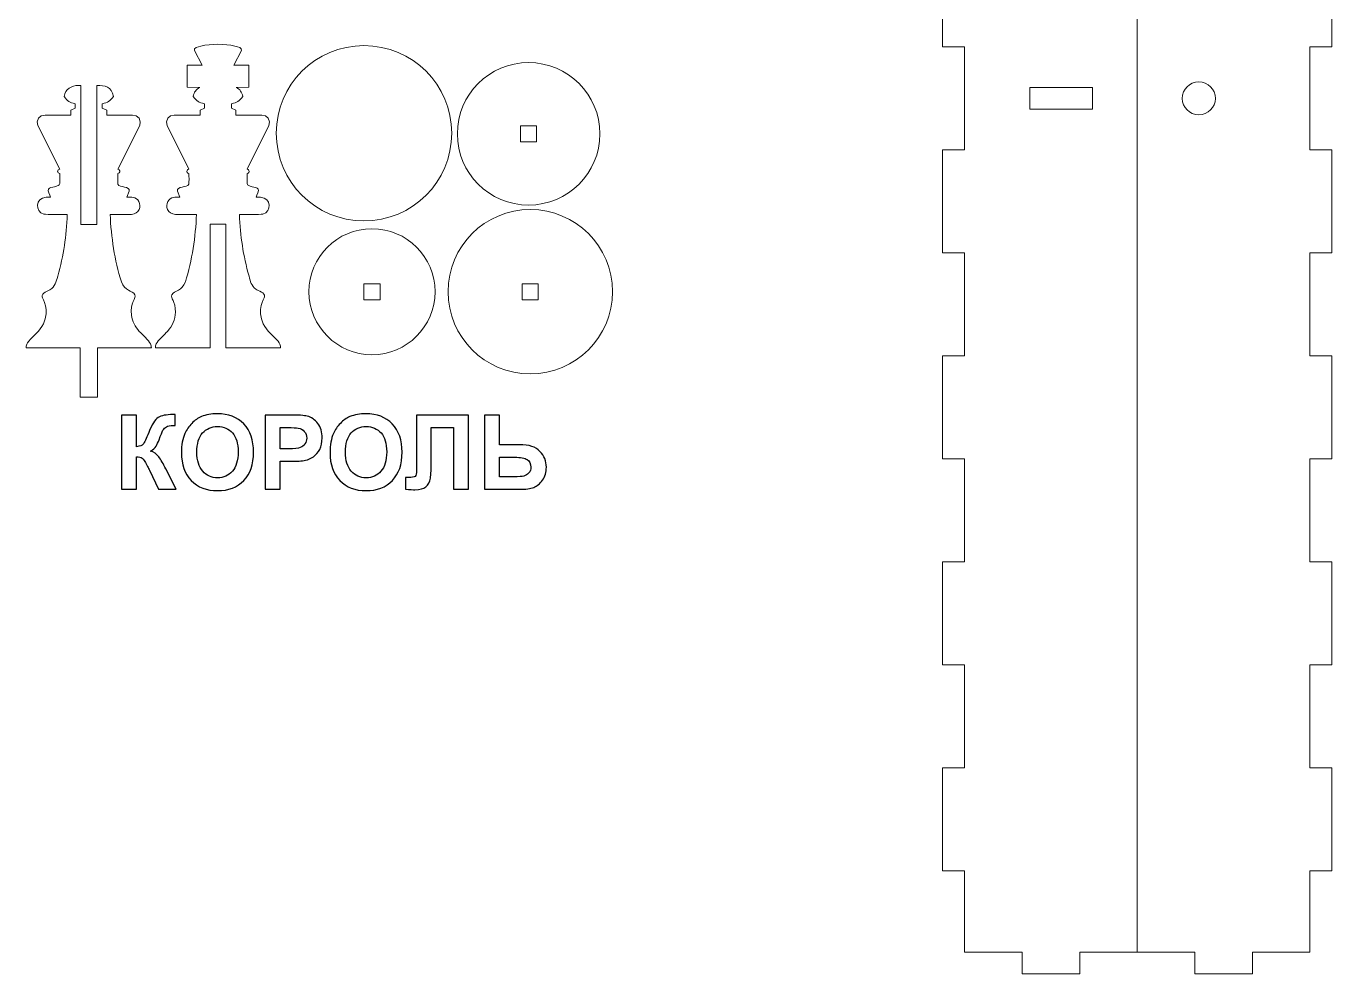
# Model space of a CAD drawing. Header units: centimetres. Extents: x -42.4 to 48.9, y -29.7 to 10.7.
# Drawn here: x -19.37 to 4.45, y -22.31 to -5.01 of the extents above; entities that cross this region are included whole.
import ezdxf

# ---------------------------------------------------------------- set-up
doc = ezdxf.new("R2010")
doc.units = ezdxf.units.CM
doc.header["$MEASUREMENT"] = 0
doc.layers.add('layer 1', color=7, linetype='Continuous')

msp = doc.modelspace()

# ---------------------------------------------------------------- linework, layer by layer
at = {"layer": 'layer 1', "color": 250, "lineweight": 9}
for points, knots in [([(0.90259, 9.25633), (0.90259, 9.25633), (0.90259, -21.91053), (0.90259, -21.91053), (0.90259, -21.91053), (0.90259, -21.91053), (-0.14721, -21.91053), (-0.14721, -21.91053), (-0.14721, -21.91053), (-0.14721, -21.91053), (-0.14721, -22.3101), (-0.14721, -22.3101), (-0.14721, -22.3101), (-0.14721, -22.3101), (-1.197, -22.3101), (-1.197, -22.3101), (-1.197, -22.3101), (-1.197, -22.3101), (-1.197, -21.91053), (-1.197, -21.91053), (-1.197, -21.91053), (-1.197, -21.91053), (-2.24679, -21.91053), (-2.24679, -21.91053), (-2.24679, -21.91053), (-2.24679, -21.91053), (-2.24679, -20.42976), (-2.24679, -20.42976), (-2.24679, -20.42976), (-2.24679, -20.42976), (-2.65242, -20.42976), (-2.65242, -20.42976), (-2.65242, -20.42976), (-2.65242, -20.42976), (-2.65242, -18.5494), (-2.65242, -18.5494), (-2.65242, -18.5494), (-2.65242, -18.5494), (-2.24679, -18.5494), (-2.24679, -18.5494), (-2.24679, -18.5494), (-2.24679, -18.5494), (-2.24679, -16.66905), (-2.24679, -16.66905), (-2.24679, -16.66905), (-2.24679, -16.66905), (-2.65242, -16.66905), (-2.65242, -16.66905), (-2.65242, -16.66905), (-2.65242, -16.66905), (-2.65242, -14.78869), (-2.65242, -14.78869), (-2.65242, -14.78869), (-2.65242, -14.78869), (-2.24679, -14.78869), (-2.24679, -14.78869), (-2.24679, -14.78869), (-2.24679, -14.78869), (-2.24679, -12.90834), (-2.24679, -12.90834), (-2.24679, -12.90834), (-2.24679, -12.90834), (-2.65242, -12.90834), (-2.65242, -12.90834), (-2.65242, -12.90834), (-2.65242, -12.90834), (-2.65242, -11.02798), (-2.65242, -11.02798), (-2.65242, -11.02798), (-2.65242, -11.02798), (-2.24679, -11.02798), (-2.24679, -11.02798), (-2.24679, -11.02798), (-2.24679, -11.02798), (-2.24679, -9.14763), (-2.24679, -9.14763), (-2.24679, -9.14763), (-2.24679, -9.14763), (-2.65242, -9.14763), (-2.65242, -9.14763), (-2.65242, -9.14763), (-2.65242, -9.14763), (-2.65242, -7.26727), (-2.65242, -7.26727), (-2.65242, -7.26727), (-2.65242, -7.26727), (-2.24679, -7.26727), (-2.24679, -7.26727), (-2.24679, -7.26727), (-2.24679, -7.26727), (-2.24679, -5.38693), (-2.24679, -5.38693), (-2.24679, -5.38693), (-2.24679, -5.38693), (-2.65242, -5.38693), (-2.65242, -5.38693), (-2.65242, -5.38693), (-2.65242, -5.38693), (-2.65242, -3.50657), (-2.65242, -3.50657), (-2.65242, -3.50657), (-2.65242, -3.50657), (-2.24679, -3.50657), (-2.24679, -3.50657), (-2.24679, -3.50657), (-2.24679, -3.50657), (-2.24679, -1.62621), (-2.24679, -1.62621), (-2.24679, -1.62621), (-2.24679, -1.62621), (-2.65242, -1.62621), (-2.65242, -1.62621), (-2.65242, -1.62621), (-2.65242, -1.62621), (-2.65242, 0.25415), (-2.65242, 0.25415), (-2.65242, 0.25415), (-2.65242, 0.25415), (-2.24679, 0.25415), (-2.24679, 0.25415), (-2.24679, 0.25415), (-2.24679, 0.25415), (-2.24679, 2.1345), (-2.24679, 2.1345), (-2.24679, 2.1345), (-2.24679, 2.1345), (-2.65242, 2.1345), (-2.65242, 2.1345), (-2.65242, 2.1345), (-2.65242, 2.1345), (-2.65242, 4.01486), (-2.65242, 4.01486), (-2.65242, 4.01486), (-2.65242, 4.01486), (-2.24679, 4.01486), (-2.24679, 4.01486), (-2.24679, 4.01486), (-2.24679, 4.01486), (-2.24679, 5.8952), (-2.24679, 5.8952), (-2.24679, 5.8952), (-2.24679, 5.8952), (-2.65242, 5.8952), (-2.65242, 5.8952), (-2.65242, 5.8952), (-2.65242, 5.8952), (-2.65242, 7.77556), (-2.65242, 7.77556), (-2.65242, 7.77556), (-2.65242, 7.77556), (-2.24679, 7.77556), (-2.24679, 7.77556), (-2.24679, 7.77556), (-2.24679, 7.77556), (-2.24679, 9.25633), (-2.24679, 9.25633), (-2.24679, 9.25633), (-2.24679, 9.25633), (-1.197, 9.25633), (-1.197, 9.25633), (-1.197, 9.25633), (-1.197, 9.25633), (-1.197, 9.65592), (-1.197, 9.65592), (-1.197, 9.65592), (-1.197, 9.65592), (-0.14721, 9.65592), (-0.14721, 9.65592), (-0.14721, 9.65592), (-0.14721, 9.65592), (-0.14721, 9.25633), (-0.14721, 9.25633), (-0.14721, 9.25633), (-0.14721, 9.25633), (0.90259, 9.25633), (0.90259, 9.25633)], [0, 0, 0, 0, 0.02222222, 0.02222222, 0.02222222, 0.02222222, 0.04444444, 0.04444444, 0.04444444, 0.04444444, 0.06666667, 0.06666667, 0.06666667, 0.06666667, 0.08888889, 0.08888889, 0.08888889, 0.08888889, 0.11111111, 0.11111111, 0.11111111, 0.11111111, 0.13333333, 0.13333333, 0.13333333, 0.13333333, 0.15555556, 0.15555556, 0.15555556, 0.15555556, 0.17777778, 0.17777778, 0.17777778, 0.17777778, 0.2, 0.2, 0.2, 0.2, 0.22222222, 0.22222222, 0.22222222, 0.22222222, 0.24444444, 0.24444444, 0.24444444, 0.24444444, 0.26666667, 0.26666667, 0.26666667, 0.26666667, 0.28888889, 0.28888889, 0.28888889, 0.28888889, 0.31111111, 0.31111111, 0.31111111, 0.31111111, 0.33333333, 0.33333333, 0.33333333, 0.33333333, 0.35555556, 0.35555556, 0.35555556, 0.35555556, 0.37777778, 0.37777778, 0.37777778, 0.37777778, 0.4, 0.4, 0.4, 0.4, 0.42222222, 0.42222222, 0.42222222, 0.42222222, 0.44444444, 0.44444444, 0.44444444, 0.44444444, 0.46666667, 0.46666667, 0.46666667, 0.46666667, 0.48888889, 0.48888889, 0.48888889, 0.48888889, 0.51111111, 0.51111111, 0.51111111, 0.51111111, 0.53333333, 0.53333333, 0.53333333, 0.53333333, 0.55555556, 0.55555556, 0.55555556, 0.55555556, 0.57777778, 0.57777778, 0.57777778, 0.57777778, 0.6, 0.6, 0.6, 0.6, 0.62222222, 0.62222222, 0.62222222, 0.62222222, 0.64444444, 0.64444444, 0.64444444, 0.64444444, 0.66666667, 0.66666667, 0.66666667, 0.66666667, 0.68888889, 0.68888889, 0.68888889, 0.68888889, 0.71111111, 0.71111111, 0.71111111, 0.71111111, 0.73333333, 0.73333333, 0.73333333, 0.73333333, 0.75555556, 0.75555556, 0.75555556, 0.75555556, 0.77777778, 0.77777778, 0.77777778, 0.77777778, 0.8, 0.8, 0.8, 0.8, 0.82222222, 0.82222222, 0.82222222, 0.82222222, 0.84444444, 0.84444444, 0.84444444, 0.84444444, 0.86666667, 0.86666667, 0.86666667, 0.86666667, 0.88888889, 0.88888889, 0.88888889, 0.88888889, 0.91111111, 0.91111111, 0.91111111, 0.91111111, 0.93333333, 0.93333333, 0.93333333, 0.93333333, 0.95555556, 0.95555556, 0.95555556, 0.95555556, 1, 1, 1, 1]), ([(0.90259, -21.91053), (0.90259, -21.91053), (1.95238, -21.91053), (1.95238, -21.91053), (1.95238, -21.91053), (1.95238, -21.91053), (1.95238, -22.3101), (1.95238, -22.3101), (1.95238, -22.3101), (1.95238, -22.3101), (3.00218, -22.3101), (3.00218, -22.3101), (3.00218, -22.3101), (3.00218, -22.3101), (3.00218, -21.91053), (3.00218, -21.91053), (3.00218, -21.91053), (3.00218, -21.91053), (4.05197, -21.91053), (4.05197, -21.91053), (4.05197, -21.91053), (4.05197, -21.91053), (4.05197, -20.42976), (4.05197, -20.42976), (4.05197, -20.42976), (4.05197, -20.42976), (4.45325, -20.42976), (4.45325, -20.42976), (4.45325, -20.42976), (4.45325, -20.42976), (4.45325, -18.5494), (4.45325, -18.5494), (4.45325, -18.5494), (4.45325, -18.5494), (4.05197, -18.5494), (4.05197, -18.5494), (4.05197, -18.5494), (4.05197, -18.5494), (4.05197, -16.66905), (4.05197, -16.66905), (4.05197, -16.66905), (4.05197, -16.66905), (4.45325, -16.66905), (4.45325, -16.66905), (4.45325, -16.66905), (4.45325, -16.66905), (4.45325, -14.78869), (4.45325, -14.78869), (4.45325, -14.78869), (4.45325, -14.78869), (4.05197, -14.78869), (4.05197, -14.78869), (4.05197, -14.78869), (4.05197, -14.78869), (4.05197, -12.90834), (4.05197, -12.90834), (4.05197, -12.90834), (4.05197, -12.90834), (4.45325, -12.90834), (4.45325, -12.90834), (4.45325, -12.90834), (4.45325, -12.90834), (4.45325, -11.02798), (4.45325, -11.02798), (4.45325, -11.02798), (4.45325, -11.02798), (4.05197, -11.02798), (4.05197, -11.02798), (4.05197, -11.02798), (4.05197, -11.02798), (4.05197, -9.14763), (4.05197, -9.14763), (4.05197, -9.14763), (4.05197, -9.14763), (4.45325, -9.14763), (4.45325, -9.14763), (4.45325, -9.14763), (4.45325, -9.14763), (4.45325, -7.26727), (4.45325, -7.26727), (4.45325, -7.26727), (4.45325, -7.26727), (4.05197, -7.26727), (4.05197, -7.26727), (4.05197, -7.26727), (4.05197, -7.26727), (4.05197, -5.38693), (4.05197, -5.38693), (4.05197, -5.38693), (4.05197, -5.38693), (4.45325, -5.38693), (4.45325, -5.38693), (4.45325, -5.38693), (4.45325, -5.38693), (4.45325, -3.50657), (4.45325, -3.50657), (4.45325, -3.50657), (4.45325, -3.50657), (4.05197, -3.50657), (4.05197, -3.50657), (4.05197, -3.50657), (4.05197, -3.50657), (4.05197, -1.62621), (4.05197, -1.62621), (4.05197, -1.62621), (4.05197, -1.62621), (4.45325, -1.62621), (4.45325, -1.62621), (4.45325, -1.62621), (4.45325, -1.62621), (4.45325, 0.25415), (4.45325, 0.25415), (4.45325, 0.25415), (4.45325, 0.25415), (4.05197, 0.25415), (4.05197, 0.25415), (4.05197, 0.25415), (4.05197, 0.25415), (4.05197, 2.1345), (4.05197, 2.1345), (4.05197, 2.1345), (4.05197, 2.1345), (4.45325, 2.1345), (4.45325, 2.1345), (4.45325, 2.1345), (4.45325, 2.1345), (4.45325, 4.01486), (4.45325, 4.01486), (4.45325, 4.01486), (4.45325, 4.01486), (4.05197, 4.01486), (4.05197, 4.01486), (4.05197, 4.01486), (4.05197, 4.01486), (4.05197, 5.8952), (4.05197, 5.8952), (4.05197, 5.8952), (4.05197, 5.8952), (4.45325, 5.8952), (4.45325, 5.8952), (4.45325, 5.8952), (4.45325, 5.8952), (4.45325, 7.77556), (4.45325, 7.77556), (4.45325, 7.77556), (4.45325, 7.77556), (4.05197, 7.77556), (4.05197, 7.77556), (4.05197, 7.77556), (4.05197, 7.77556), (4.05197, 9.25633), (4.05197, 9.25633), (4.05197, 9.25633), (4.05197, 9.25633), (3.00218, 9.25633), (3.00218, 9.25633), (3.00218, 9.25633), (3.00218, 9.25633), (3.00218, 9.65592), (3.00218, 9.65592), (3.00218, 9.65592), (3.00218, 9.65592), (1.95238, 9.65592), (1.95238, 9.65592), (1.95238, 9.65592), (1.95238, 9.65592), (1.95238, 9.25633), (1.95238, 9.25633), (1.95238, 9.25633), (1.95238, 9.25633), (0.90259, 9.25633), (0.90259, 9.25633)], [0, 0, 0, 0, 0.02272727, 0.02272727, 0.02272727, 0.02272727, 0.04545455, 0.04545455, 0.04545455, 0.04545455, 0.06818182, 0.06818182, 0.06818182, 0.06818182, 0.09090909, 0.09090909, 0.09090909, 0.09090909, 0.11363636, 0.11363636, 0.11363636, 0.11363636, 0.13636364, 0.13636364, 0.13636364, 0.13636364, 0.15909091, 0.15909091, 0.15909091, 0.15909091, 0.18181818, 0.18181818, 0.18181818, 0.18181818, 0.20454545, 0.20454545, 0.20454545, 0.20454545, 0.22727273, 0.22727273, 0.22727273, 0.22727273, 0.25, 0.25, 0.25, 0.25, 0.27272727, 0.27272727, 0.27272727, 0.27272727, 0.29545455, 0.29545455, 0.29545455, 0.29545455, 0.31818182, 0.31818182, 0.31818182, 0.31818182, 0.34090909, 0.34090909, 0.34090909, 0.34090909, 0.36363636, 0.36363636, 0.36363636, 0.36363636, 0.38636364, 0.38636364, 0.38636364, 0.38636364, 0.40909091, 0.40909091, 0.40909091, 0.40909091, 0.43181818, 0.43181818, 0.43181818, 0.43181818, 0.45454545, 0.45454545, 0.45454545, 0.45454545, 0.47727273, 0.47727273, 0.47727273, 0.47727273, 0.5, 0.5, 0.5, 0.5, 0.52272727, 0.52272727, 0.52272727, 0.52272727, 0.54545455, 0.54545455, 0.54545455, 0.54545455, 0.56818182, 0.56818182, 0.56818182, 0.56818182, 0.59090909, 0.59090909, 0.59090909, 0.59090909, 0.61363636, 0.61363636, 0.61363636, 0.61363636, 0.63636364, 0.63636364, 0.63636364, 0.63636364, 0.65909091, 0.65909091, 0.65909091, 0.65909091, 0.68181818, 0.68181818, 0.68181818, 0.68181818, 0.70454545, 0.70454545, 0.70454545, 0.70454545, 0.72727273, 0.72727273, 0.72727273, 0.72727273, 0.75, 0.75, 0.75, 0.75, 0.77272727, 0.77272727, 0.77272727, 0.77272727, 0.79545455, 0.79545455, 0.79545455, 0.79545455, 0.81818182, 0.81818182, 0.81818182, 0.81818182, 0.84090909, 0.84090909, 0.84090909, 0.84090909, 0.86363636, 0.86363636, 0.86363636, 0.86363636, 0.88636364, 0.88636364, 0.88636364, 0.88636364, 0.90909091, 0.90909091, 0.90909091, 0.90909091, 0.93181818, 0.93181818, 0.93181818, 0.93181818, 0.95454545, 0.95454545, 0.95454545, 0.95454545, 1, 1, 1, 1]), ([(-15.72213, -10.87956), (-15.72213, -10.87956), (-14.72475, -10.87956), (-14.72475, -10.87956), (-14.72475, -10.87956), (-14.72552, -10.83734), (-14.74088, -10.79572), (-14.77138, -10.75947), (-14.77138, -10.75947), (-14.86066, -10.65338), (-14.97586, -10.57735), (-15.03968, -10.44519), (-15.03968, -10.44519), (-15.16526, -10.18512), (-15.02437, -9.98052), (-15.0191, -9.94953), (-15.0191, -9.94953), (-15.00585, -9.87162), (-15.13038, -9.84424), (-15.17742, -9.80913), (-15.17742, -9.80913), (-15.25926, -9.74804), (-15.27432, -9.67036), (-15.30113, -9.57469), (-15.30113, -9.57469), (-15.409, -9.1898), (-15.4581, -8.8445), (-15.47583, -8.44622), (-15.47583, -8.44622), (-15.43194, -8.44622), (-15.08891, -8.45159), (-15.04871, -8.44083), (-15.04871, -8.44083), (-14.88578, -8.3972), (-14.89162, -8.14402), (-15.08946, -8.13118), (-15.08946, -8.13118), (-15.08946, -8.13118), (-15.17134, -8.13118), (-15.17134, -8.13118), (-15.17134, -8.13118), (-15.15547, -8.08791), (-15.11605, -8.01116), (-15.13408, -7.9835), (-15.13408, -7.9835), (-15.16716, -7.93276), (-15.32824, -7.95288), (-15.33755, -7.88057), (-15.33755, -7.88057), (-15.33755, -7.88057), (-15.33755, -7.70109), (-15.33755, -7.70109), (-15.33755, -7.70109), (-15.3016, -7.68613), (-15.31221, -7.69674), (-15.29725, -7.66079), (-15.29725, -7.66079), (-15.3122, -7.62474), (-15.30159, -7.63537), (-15.33755, -7.62041), (-15.33755, -7.62041), (-15.33755, -7.62041), (-14.93714, -6.82042), (-14.93714, -6.82042), (-14.93714, -6.82042), (-14.93714, -6.82042), (-14.92583, -6.75264), (-14.92583, -6.75264), (-14.92583, -6.75264), (-14.92583, -6.75264), (-14.94966, -6.68821), (-14.94966, -6.68821), (-14.94966, -6.68821), (-14.94966, -6.68821), (-15.00233, -6.64411), (-15.00233, -6.64411), (-15.00233, -6.64411), (-15.00233, -6.64411), (-15.07004, -6.63205), (-15.07004, -6.63205), (-15.07004, -6.63205), (-15.07004, -6.63205), (-15.53928, -6.63205), (-15.53928, -6.63205), (-15.53928, -6.63205), (-15.53928, -6.63205), (-15.53928, -6.54181), (-15.53928, -6.54181), (-15.53928, -6.54181), (-15.53928, -6.54181), (-15.62124, -6.50751), (-15.62124, -6.50751), (-15.62124, -6.50751), (-15.62124, -6.50751), (-15.62124, -6.42539), (-15.62124, -6.42539), (-15.62124, -6.42539), (-15.51178, -6.39886), (-15.48469, -6.3812), (-15.41664, -6.29151), (-15.41664, -6.29151), (-15.42978, -6.21334), (-15.46486, -6.16418), (-15.53405, -6.12583), (-15.53405, -6.12583), (-15.53405, -6.12583), (-15.30295, -6.12408), (-15.30295, -6.12408), (-15.30295, -6.12408), (-15.30295, -6.12408), (-15.30295, -5.72101), (-15.30295, -5.72101), (-15.30295, -5.72101), (-15.30295, -5.72101), (-15.57874, -5.72101), (-15.57874, -5.72101), (-15.57874, -5.72101), (-15.57874, -5.72101), (-15.43577, -5.45607), (-15.43577, -5.45607), (-15.43577, -5.45607), (-15.42641, -5.39583), (-15.49056, -5.38932), (-15.55705, -5.37327), (-15.55705, -5.37327), (-15.7462, -5.32762), (-15.9895, -5.32806), (-16.17702, -5.37327), (-16.17702, -5.37327), (-16.24343, -5.38928), (-16.30769, -5.39584), (-16.2983, -5.45607), (-16.2983, -5.45607), (-16.2983, -5.45607), (-16.15531, -5.72101), (-16.15531, -5.72101), (-16.15531, -5.72101), (-16.15531, -5.72101), (-16.43111, -5.72101), (-16.43111, -5.72101), (-16.43111, -5.72101), (-16.43111, -5.72101), (-16.43111, -6.12408), (-16.43111, -6.12408), (-16.43111, -6.12408), (-16.43111, -6.12408), (-16.20002, -6.12583), (-16.20002, -6.12583), (-16.20002, -6.12583), (-16.26919, -6.16417), (-16.3043, -6.21339), (-16.31743, -6.29151), (-16.31743, -6.29151), (-16.24937, -6.38121), (-16.22228, -6.39887), (-16.11281, -6.42539), (-16.11281, -6.42539), (-16.11281, -6.42539), (-16.11281, -6.50751), (-16.11281, -6.50751), (-16.11281, -6.50751), (-16.11281, -6.50751), (-16.19478, -6.54181), (-16.19478, -6.54181), (-16.19478, -6.54181), (-16.19478, -6.54181), (-16.19478, -6.63205), (-16.19478, -6.63205), (-16.19478, -6.63205), (-16.19478, -6.63205), (-16.66403, -6.63205), (-16.66403, -6.63205), (-16.66403, -6.63205), (-16.66403, -6.63205), (-16.73165, -6.64411), (-16.73165, -6.64411), (-16.73165, -6.64411), (-16.73165, -6.64411), (-16.78439, -6.68821), (-16.78439, -6.68821), (-16.78439, -6.68821), (-16.78439, -6.68821), (-16.80823, -6.75264), (-16.80823, -6.75264), (-16.80823, -6.75264), (-16.80823, -6.75264), (-16.79692, -6.82042), (-16.79692, -6.82042), (-16.79692, -6.82042), (-16.79692, -6.82042), (-16.3965, -7.62041), (-16.3965, -7.62041), (-16.3965, -7.62041), (-16.43246, -7.63537), (-16.42185, -7.62474), (-16.4368, -7.66079), (-16.4368, -7.66079), (-16.42184, -7.69674), (-16.43245, -7.68613), (-16.3965, -7.70109), (-16.3965, -7.70109), (-16.3965, -7.72771), (-16.3917, -7.87433), (-16.40121, -7.89447), (-16.40121, -7.89447), (-16.43294, -7.9617), (-16.62671, -7.92603), (-16.60316, -8.02091), (-16.60316, -8.02091), (-16.60316, -8.02091), (-16.56271, -8.13118), (-16.56271, -8.13118), (-16.56271, -8.13118), (-16.64125, -8.13118), (-16.7297, -8.12111), (-16.78099, -8.20989), (-16.78099, -8.20989), (-16.83347, -8.30073), (-16.78487, -8.43698), (-16.64461, -8.44622), (-16.64461, -8.44622), (-16.64461, -8.44622), (-16.25822, -8.44622), (-16.25822, -8.44622), (-16.25822, -8.44622), (-16.27629, -8.85117), (-16.33816, -9.28813), (-16.46207, -9.67456), (-16.46207, -9.67456), (-16.52045, -9.85662), (-16.6633, -9.82327), (-16.70866, -9.91257), (-16.70866, -9.91257), (-16.74038, -9.97501), (-16.63807, -10.0233), (-16.64294, -10.23216), (-16.64294, -10.23216), (-16.64606, -10.36626), (-16.69887, -10.48245), (-16.78888, -10.58028), (-16.78888, -10.58028), (-16.84238, -10.63843), (-16.96436, -10.74448), (-16.9919, -10.80607), (-16.9919, -10.80607), (-17.003, -10.83091), (-17.00868, -10.85554), (-17.0095, -10.87956), (-17.0095, -10.87956), (-17.0095, -10.87956), (-16.01213, -10.87956), (-16.01213, -10.87956), (-16.01213, -10.87956), (-16.01213, -10.20891), (-16.01213, -8.62442), (-16.01213, -8.62442), (-16.01213, -8.62442), (-16.01213, -8.62442), (-15.72213, -8.62442), (-15.72213, -8.62442), (-15.72213, -8.62442), (-15.72213, -8.62442), (-15.72213, -10.20891), (-15.72213, -10.87956)], [0, 0, 0, 0, 0.01492537, 0.01492537, 0.01492537, 0.01492537, 0.02985075, 0.02985075, 0.02985075, 0.02985075, 0.04477612, 0.04477612, 0.04477612, 0.04477612, 0.05970149, 0.05970149, 0.05970149, 0.05970149, 0.07462687, 0.07462687, 0.07462687, 0.07462687, 0.08955224, 0.08955224, 0.08955224, 0.08955224, 0.10447761, 0.10447761, 0.10447761, 0.10447761, 0.11940299, 0.11940299, 0.11940299, 0.11940299, 0.13432836, 0.13432836, 0.13432836, 0.13432836, 0.14925373, 0.14925373, 0.14925373, 0.14925373, 0.1641791, 0.1641791, 0.1641791, 0.1641791, 0.17910448, 0.17910448, 0.17910448, 0.17910448, 0.19402985, 0.19402985, 0.19402985, 0.19402985, 0.20895522, 0.20895522, 0.20895522, 0.20895522, 0.2238806, 0.2238806, 0.2238806, 0.2238806, 0.23880597, 0.23880597, 0.23880597, 0.23880597, 0.25373134, 0.25373134, 0.25373134, 0.25373134, 0.26865672, 0.26865672, 0.26865672, 0.26865672, 0.28358209, 0.28358209, 0.28358209, 0.28358209, 0.29850746, 0.29850746, 0.29850746, 0.29850746, 0.31343284, 0.31343284, 0.31343284, 0.31343284, 0.32835821, 0.32835821, 0.32835821, 0.32835821, 0.34328358, 0.34328358, 0.34328358, 0.34328358, 0.35820896, 0.35820896, 0.35820896, 0.35820896, 0.37313433, 0.37313433, 0.37313433, 0.37313433, 0.3880597, 0.3880597, 0.3880597, 0.3880597, 0.40298507, 0.40298507, 0.40298507, 0.40298507, 0.41791045, 0.41791045, 0.41791045, 0.41791045, 0.43283582, 0.43283582, 0.43283582, 0.43283582, 0.44776119, 0.44776119, 0.44776119, 0.44776119, 0.46268657, 0.46268657, 0.46268657, 0.46268657, 0.47761194, 0.47761194, 0.47761194, 0.47761194, 0.49253731, 0.49253731, 0.49253731, 0.49253731, 0.50746269, 0.50746269, 0.50746269, 0.50746269, 0.52238806, 0.52238806, 0.52238806, 0.52238806, 0.53731343, 0.53731343, 0.53731343, 0.53731343, 0.55223881, 0.55223881, 0.55223881, 0.55223881, 0.56716418, 0.56716418, 0.56716418, 0.56716418, 0.58208955, 0.58208955, 0.58208955, 0.58208955, 0.59701493, 0.59701493, 0.59701493, 0.59701493, 0.6119403, 0.6119403, 0.6119403, 0.6119403, 0.62686567, 0.62686567, 0.62686567, 0.62686567, 0.64179104, 0.64179104, 0.64179104, 0.64179104, 0.65671642, 0.65671642, 0.65671642, 0.65671642, 0.67164179, 0.67164179, 0.67164179, 0.67164179, 0.68656716, 0.68656716, 0.68656716, 0.68656716, 0.70149254, 0.70149254, 0.70149254, 0.70149254, 0.71641791, 0.71641791, 0.71641791, 0.71641791, 0.73134328, 0.73134328, 0.73134328, 0.73134328, 0.74626866, 0.74626866, 0.74626866, 0.74626866, 0.76119403, 0.76119403, 0.76119403, 0.76119403, 0.7761194, 0.7761194, 0.7761194, 0.7761194, 0.79104478, 0.79104478, 0.79104478, 0.79104478, 0.80597015, 0.80597015, 0.80597015, 0.80597015, 0.82089552, 0.82089552, 0.82089552, 0.82089552, 0.8358209, 0.8358209, 0.8358209, 0.8358209, 0.85074627, 0.85074627, 0.85074627, 0.85074627, 0.86567164, 0.86567164, 0.86567164, 0.86567164, 0.88059701, 0.88059701, 0.88059701, 0.88059701, 0.89552239, 0.89552239, 0.89552239, 0.89552239, 0.91044776, 0.91044776, 0.91044776, 0.91044776, 0.92537313, 0.92537313, 0.92537313, 0.92537313, 0.94029851, 0.94029851, 0.94029851, 0.94029851, 0.95522388, 0.95522388, 0.95522388, 0.95522388, 0.97014925, 0.97014925, 0.97014925, 0.97014925, 1, 1, 1, 1]), ([(-18.3822, -10.87956), (-18.3822, -10.87956), (-18.3822, -11.77956), (-18.3822, -11.77956), (-18.3822, -11.77956), (-18.3822, -11.77956), (-18.0672, -11.77956), (-18.0672, -11.77956), (-18.0672, -11.77956), (-18.0672, -11.77956), (-18.0672, -10.87956), (-18.0672, -10.87956), (-18.0672, -10.87956), (-18.0672, -10.87956), (-17.08238, -10.87956), (-17.08238, -10.87956), (-17.08238, -10.87956), (-17.08319, -10.85552), (-17.08886, -10.83089), (-17.09994, -10.80606), (-17.09994, -10.80606), (-17.12739, -10.74454), (-17.24958, -10.63838), (-17.30303, -10.58028), (-17.30303, -10.58028), (-17.37998, -10.49664), (-17.42988, -10.40084), (-17.44472, -10.28717), (-17.44472, -10.28717), (-17.47577, -10.04939), (-17.3498, -9.97824), (-17.38325, -9.91256), (-17.38325, -9.91256), (-17.42878, -9.82316), (-17.57187, -9.85627), (-17.62975, -9.67448), (-17.62975, -9.67448), (-17.75445, -9.28279), (-17.8151, -8.85603), (-17.83368, -8.44621), (-17.83368, -8.44621), (-17.83368, -8.44621), (-17.44731, -8.44621), (-17.44731, -8.44621), (-17.44731, -8.44621), (-17.30692, -8.437), (-17.2585, -8.30064), (-17.31085, -8.20988), (-17.31085, -8.20988), (-17.36202, -8.12115), (-17.45063, -8.1311), (-17.52911, -8.1311), (-17.52911, -8.1311), (-17.52911, -8.1311), (-17.48866, -8.02091), (-17.48866, -8.02091), (-17.48866, -8.02091), (-17.46526, -7.92575), (-17.66115, -7.9607), (-17.69168, -7.89447), (-17.69168, -7.89447), (-17.69168, -7.89447), (-17.6954, -7.70109), (-17.6954, -7.70109), (-17.6954, -7.70109), (-17.6954, -7.70109), (-17.66686, -7.68925), (-17.66686, -7.68925), (-17.66686, -7.68925), (-17.65201, -7.65321), (-17.652, -7.6682), (-17.66686, -7.63225), (-17.66686, -7.63225), (-17.66686, -7.63225), (-17.6954, -7.62041), (-17.6954, -7.62041), (-17.6954, -7.62041), (-17.6954, -7.62041), (-17.29498, -6.82042), (-17.29498, -6.82042), (-17.29498, -6.82042), (-17.29498, -6.82042), (-17.28359, -6.75263), (-17.28359, -6.75263), (-17.28359, -6.75263), (-17.28359, -6.75263), (-17.30743, -6.6882), (-17.30743, -6.6882), (-17.30743, -6.6882), (-17.30743, -6.6882), (-17.36018, -6.64411), (-17.36018, -6.64411), (-17.36018, -6.64411), (-17.36018, -6.64411), (-17.4278, -6.63203), (-17.4278, -6.63203), (-17.4278, -6.63203), (-17.4278, -6.63203), (-17.89706, -6.63203), (-17.89706, -6.63203), (-17.89706, -6.63203), (-17.89706, -6.63203), (-17.89706, -6.54173), (-17.89706, -6.54173), (-17.89706, -6.54173), (-17.89706, -6.54173), (-17.97909, -6.5075), (-17.97909, -6.5075), (-17.97909, -6.5075), (-17.97909, -6.5075), (-17.97909, -6.42538), (-17.97909, -6.42538), (-17.97909, -6.42538), (-17.86963, -6.39885), (-17.84253, -6.38116), (-17.77441, -6.29151), (-17.77441, -6.29151), (-17.80516, -6.11245), (-17.92867, -6.08933), (-18.07974, -6.08933), (-18.07974, -6.08933), (-18.07974, -6.08933), (-18.07974, -8.63155), (-18.07974, -8.63155), (-18.07974, -8.63155), (-18.07974, -8.63155), (-18.36974, -8.63155), (-18.36974, -8.63155), (-18.36974, -8.63155), (-18.36974, -8.63155), (-18.36974, -6.08933), (-18.36974, -6.08933), (-18.36974, -6.08933), (-18.36974, -6.08933), (-18.40942, -6.08933), (-18.40942, -6.08933), (-18.40942, -6.08933), (-18.54008, -6.09498), (-18.6519, -6.15589), (-18.67527, -6.29151), (-18.67527, -6.29151), (-18.60712, -6.38117), (-18.58007, -6.39885), (-18.47058, -6.42538), (-18.47058, -6.42538), (-18.47058, -6.42538), (-18.47058, -6.5075), (-18.47058, -6.5075), (-18.47058, -6.5075), (-18.47058, -6.5075), (-18.55263, -6.54173), (-18.55263, -6.54173), (-18.55263, -6.54173), (-18.55263, -6.54173), (-18.55263, -6.63203), (-18.55263, -6.63203), (-18.55263, -6.63203), (-18.55263, -6.63203), (-19.02188, -6.63203), (-19.02188, -6.63203), (-19.02188, -6.63203), (-19.02188, -6.63203), (-19.0895, -6.64411), (-19.0895, -6.64411), (-19.0895, -6.64411), (-19.0895, -6.64411), (-19.14217, -6.6882), (-19.14217, -6.6882), (-19.14217, -6.6882), (-19.14217, -6.6882), (-19.16607, -6.75263), (-19.16607, -6.75263), (-19.16607, -6.75263), (-19.16607, -6.75263), (-19.15469, -6.82042), (-19.15469, -6.82042), (-19.15469, -6.82042), (-19.15469, -6.82042), (-18.75427, -7.62041), (-18.75427, -7.62041), (-18.75427, -7.62041), (-18.75427, -7.62041), (-18.78281, -7.63225), (-18.78281, -7.63225), (-18.78281, -7.63225), (-18.79767, -7.6682), (-18.79766, -7.65321), (-18.78281, -7.68925), (-18.78281, -7.68925), (-18.78281, -7.68925), (-18.75427, -7.70109), (-18.75427, -7.70109), (-18.75427, -7.70109), (-18.75427, -7.70109), (-18.75427, -7.88057), (-18.75427, -7.88057), (-18.75427, -7.88057), (-18.7638, -7.95302), (-18.92465, -7.93269), (-18.95775, -7.98348), (-18.95775, -7.98348), (-18.97586, -8.01128), (-18.93642, -8.08776), (-18.92048, -8.1311), (-18.92048, -8.1311), (-18.92048, -8.1311), (-19.00237, -8.1311), (-19.00237, -8.1311), (-19.00237, -8.1311), (-19.20048, -8.14415), (-19.20589, -8.39727), (-19.04312, -8.44083), (-19.04312, -8.44083), (-19.00298, -8.45157), (-18.65983, -8.44621), (-18.61599, -8.44621), (-18.61599, -8.44621), (-18.63412, -8.84619), (-18.68246, -9.18792), (-18.79071, -9.5746), (-18.79071, -9.5746), (-18.8199, -9.67887), (-18.83606, -9.76084), (-18.93171, -9.82096), (-18.93171, -9.82096), (-18.9634, -9.84088), (-19.08568, -9.87493), (-19.0728, -9.94952), (-19.0728, -9.94952), (-19.0674, -9.98076), (-18.92653, -10.18531), (-19.05216, -10.44511), (-19.05216, -10.44511), (-19.11615, -10.57745), (-19.23045, -10.6528), (-19.32044, -10.75947), (-19.32044, -10.75947), (-19.35099, -10.79567), (-19.36635, -10.83729), (-19.3671, -10.87956), (-19.3671, -10.87956), (-19.3671, -10.87956), (-18.3822, -10.87956), (-18.3822, -10.87956)], [0, 0, 0, 0, 0.01612903, 0.01612903, 0.01612903, 0.01612903, 0.03225806, 0.03225806, 0.03225806, 0.03225806, 0.0483871, 0.0483871, 0.0483871, 0.0483871, 0.06451613, 0.06451613, 0.06451613, 0.06451613, 0.08064516, 0.08064516, 0.08064516, 0.08064516, 0.09677419, 0.09677419, 0.09677419, 0.09677419, 0.11290323, 0.11290323, 0.11290323, 0.11290323, 0.12903226, 0.12903226, 0.12903226, 0.12903226, 0.14516129, 0.14516129, 0.14516129, 0.14516129, 0.16129032, 0.16129032, 0.16129032, 0.16129032, 0.17741935, 0.17741935, 0.17741935, 0.17741935, 0.19354839, 0.19354839, 0.19354839, 0.19354839, 0.20967742, 0.20967742, 0.20967742, 0.20967742, 0.22580645, 0.22580645, 0.22580645, 0.22580645, 0.24193548, 0.24193548, 0.24193548, 0.24193548, 0.25806452, 0.25806452, 0.25806452, 0.25806452, 0.27419355, 0.27419355, 0.27419355, 0.27419355, 0.29032258, 0.29032258, 0.29032258, 0.29032258, 0.30645161, 0.30645161, 0.30645161, 0.30645161, 0.32258065, 0.32258065, 0.32258065, 0.32258065, 0.33870968, 0.33870968, 0.33870968, 0.33870968, 0.35483871, 0.35483871, 0.35483871, 0.35483871, 0.37096774, 0.37096774, 0.37096774, 0.37096774, 0.38709677, 0.38709677, 0.38709677, 0.38709677, 0.40322581, 0.40322581, 0.40322581, 0.40322581, 0.41935484, 0.41935484, 0.41935484, 0.41935484, 0.43548387, 0.43548387, 0.43548387, 0.43548387, 0.4516129, 0.4516129, 0.4516129, 0.4516129, 0.46774194, 0.46774194, 0.46774194, 0.46774194, 0.48387097, 0.48387097, 0.48387097, 0.48387097, 0.5, 0.5, 0.5, 0.5, 0.51612903, 0.51612903, 0.51612903, 0.51612903, 0.53225806, 0.53225806, 0.53225806, 0.53225806, 0.5483871, 0.5483871, 0.5483871, 0.5483871, 0.56451613, 0.56451613, 0.56451613, 0.56451613, 0.58064516, 0.58064516, 0.58064516, 0.58064516, 0.59677419, 0.59677419, 0.59677419, 0.59677419, 0.61290323, 0.61290323, 0.61290323, 0.61290323, 0.62903226, 0.62903226, 0.62903226, 0.62903226, 0.64516129, 0.64516129, 0.64516129, 0.64516129, 0.66129032, 0.66129032, 0.66129032, 0.66129032, 0.67741935, 0.67741935, 0.67741935, 0.67741935, 0.69354839, 0.69354839, 0.69354839, 0.69354839, 0.70967742, 0.70967742, 0.70967742, 0.70967742, 0.72580645, 0.72580645, 0.72580645, 0.72580645, 0.74193548, 0.74193548, 0.74193548, 0.74193548, 0.75806452, 0.75806452, 0.75806452, 0.75806452, 0.77419355, 0.77419355, 0.77419355, 0.77419355, 0.79032258, 0.79032258, 0.79032258, 0.79032258, 0.80645161, 0.80645161, 0.80645161, 0.80645161, 0.82258065, 0.82258065, 0.82258065, 0.82258065, 0.83870968, 0.83870968, 0.83870968, 0.83870968, 0.85483871, 0.85483871, 0.85483871, 0.85483871, 0.87096774, 0.87096774, 0.87096774, 0.87096774, 0.88709677, 0.88709677, 0.88709677, 0.88709677, 0.90322581, 0.90322581, 0.90322581, 0.90322581, 0.91935484, 0.91935484, 0.91935484, 0.91935484, 0.93548387, 0.93548387, 0.93548387, 0.93548387, 0.9516129, 0.9516129, 0.9516129, 0.9516129, 0.96774194, 0.96774194, 0.96774194, 0.96774194, 1, 1, 1, 1]), ([(-1.05783, -6.1271), (-1.05783, -6.1271), (0.08739, -6.1271), (0.08739, -6.1271), (0.08739, -6.1271), (0.08739, -6.1271), (0.08739, -6.5271), (0.08739, -6.5271), (0.08739, -6.5271), (0.08739, -6.5271), (-1.05783, -6.5271), (-1.05783, -6.5271), (-1.05783, -6.5271), (-1.05783, -6.5271), (-1.05783, -6.1271), (-1.05783, -6.1271)], [0, 0, 0, 0, 0.2, 0.2, 0.2, 0.2, 0.4, 0.4, 0.4, 0.4, 0.6, 0.6, 0.6, 0.6, 1, 1, 1, 1]), ([(2.329, -6.32708), (2.329, -6.49277), (2.19312, -6.62709), (2.02551, -6.62709), (2.02551, -6.62709), (1.85791, -6.62709), (1.72203, -6.49277), (1.72203, -6.32708), (1.72203, -6.32708), (1.72203, -6.1614), (1.85791, -6.02709), (2.02551, -6.02709), (2.02551, -6.02709), (2.19312, -6.02709), (2.329, -6.1614), (2.329, -6.32708)], [0, 0, 0, 0, 0.2, 0.2, 0.2, 0.2, 0.4, 0.4, 0.4, 0.4, 0.6, 0.6, 0.6, 0.6, 1, 1, 1, 1])]:
    msp.add_open_spline(points, degree=3, knots=knots, dxfattribs=at)
at = {"layer": 'layer 1', "color": 250, "lineweight": 20}
for points in [[(-13.20347, -8.56464), (-12.31981, -8.56464), (-11.60347, -7.84829), (-11.60347, -6.96463), (-11.60347, -6.96463), (-11.60347, -6.08098), (-12.31981, -5.36464), (-13.20347, -5.36464), (-13.20347, -5.36464), (-14.08713, -5.36464), (-14.80347, -6.08098), (-14.80347, -6.96463), (-14.80347, -6.96463), (-14.80347, -7.84829), (-14.08713, -8.56464), (-13.20347, -8.56464)], [(-10.19998, -8.27484), (-9.48201, -8.27484), (-8.89998, -7.69281), (-8.89998, -6.97484), (-8.89998, -6.97484), (-8.89998, -6.25688), (-9.48201, -5.67484), (-10.19998, -5.67484), (-10.19998, -5.67484), (-10.91795, -5.67484), (-11.49998, -6.25688), (-11.49998, -6.97484), (-11.49998, -6.97484), (-11.49998, -7.69281), (-10.91795, -8.27484), (-10.19998, -8.27484)], [(-10.34648, -7.12134), (-10.34648, -7.12134), (-10.05348, -7.12134), (-10.05348, -7.12134), (-10.05348, -7.12134), (-10.05348, -7.12134), (-10.05348, -6.82834), (-10.05348, -6.82834), (-10.05348, -6.82834), (-10.05348, -6.82834), (-10.34648, -6.82834), (-10.34648, -6.82834), (-10.34648, -6.82834), (-10.34648, -6.82834), (-10.34648, -7.12134), (-10.34648, -7.12134)], [(-10.17009, -11.35695), (-9.34166, -11.35695), (-8.67009, -10.68538), (-8.67009, -9.85695), (-8.67009, -9.85695), (-8.67009, -9.02853), (-9.34166, -8.35695), (-10.17009, -8.35695), (-10.17009, -8.35695), (-10.99852, -8.35695), (-11.67009, -9.02853), (-11.67009, -9.85695), (-11.67009, -9.85695), (-11.67009, -10.68538), (-10.99852, -11.35695), (-10.17009, -11.35695)], [(-13.05748, -11.00695), (-12.42235, -11.00695), (-11.90748, -10.49208), (-11.90748, -9.85695), (-11.90748, -9.85695), (-11.90748, -9.22183), (-12.42235, -8.70695), (-13.05748, -8.70695), (-13.05748, -8.70695), (-13.69261, -8.70695), (-14.20748, -9.22183), (-14.20748, -9.85695), (-14.20748, -9.85695), (-14.20748, -10.49208), (-13.69261, -11.00695), (-13.05748, -11.00695)], [(-13.20398, -10.00345), (-13.20398, -10.00345), (-12.91098, -10.00345), (-12.91098, -10.00345), (-12.91098, -10.00345), (-12.91098, -10.00345), (-12.91098, -9.71045), (-12.91098, -9.71045), (-12.91098, -9.71045), (-12.91098, -9.71045), (-13.20398, -9.71045), (-13.20398, -9.71045), (-13.20398, -9.71045), (-13.20398, -9.71045), (-13.20398, -10.00345), (-13.20398, -10.00345)], [(-10.31659, -10.00345), (-10.31659, -10.00345), (-10.02359, -10.00345), (-10.02359, -10.00345), (-10.02359, -10.00345), (-10.02359, -10.00345), (-10.02359, -9.71045), (-10.02359, -9.71045), (-10.02359, -9.71045), (-10.02359, -9.71045), (-10.31659, -9.71045), (-10.31659, -9.71045), (-10.31659, -9.71045), (-10.31659, -9.71045), (-10.31659, -10.00345), (-10.31659, -10.00345)]]:
    msp.add_open_spline(points, degree=3, knots=[0, 0, 0, 0, 0.2, 0.2, 0.2, 0.2, 0.4, 0.4, 0.4, 0.4, 0.6, 0.6, 0.6, 0.6, 1, 1, 1, 1], dxfattribs=at)
at = {"layer": 'layer 1', "color": 250}
for points, knots in [([(-17.62833, -12.10832), (-17.62833, -12.10832), (-17.35383, -12.10832), (-17.35383, -12.10832), (-17.35383, -12.10832), (-17.35383, -12.10832), (-17.35383, -12.68571), (-17.35383, -12.68571), (-17.35383, -12.68571), (-17.29294, -12.6794), (-17.25161, -12.66394), (-17.23015, -12.63838), (-17.23015, -12.63838), (-17.2087, -12.61314), (-17.17526, -12.54278), (-17.13045, -12.4273), (-17.13045, -12.4273), (-17.07398, -12.28059), (-17.01687, -12.18909), (-16.95976, -12.15344), (-16.95976, -12.15344), (-16.90297, -12.11779), (-16.81179, -12.0998), (-16.68558, -12.0998), (-16.68558, -12.0998), (-16.67927, -12.0998), (-16.66602, -12.09949), (-16.64583, -12.09886), (-16.64583, -12.09886), (-16.64583, -12.09886), (-16.64583, -12.30142), (-16.64583, -12.30142), (-16.64583, -12.30142), (-16.64583, -12.30142), (-16.68463, -12.30047), (-16.68463, -12.30047), (-16.68463, -12.30047), (-16.7408, -12.30047), (-16.78181, -12.30741), (-16.80768, -12.32129), (-16.80768, -12.32129), (-16.83356, -12.33517), (-16.85438, -12.35631), (-16.87047, -12.38471), (-16.87047, -12.38471), (-16.88656, -12.41311), (-16.91023, -12.47148), (-16.94146, -12.55982), (-16.94146, -12.55982), (-16.95818, -12.60683), (-16.97617, -12.64595), (-16.99573, -12.6775), (-16.99573, -12.6775), (-17.01498, -12.70906), (-17.04937, -12.73871), (-17.09859, -12.76648), (-17.09859, -12.76648), (-17.03769, -12.78352), (-16.98753, -12.81854), (-16.94777, -12.87091), (-16.94777, -12.87091), (-16.90802, -12.92329), (-16.86448, -12.99712), (-16.81715, -13.09272), (-16.81715, -13.09272), (-16.81715, -13.09272), (-16.63257, -13.46376), (-16.63257, -13.46376), (-16.63257, -13.46376), (-16.63257, -13.46376), (-16.9544, -13.46376), (-16.9544, -13.46376), (-16.9544, -13.46376), (-16.9544, -13.46376), (-17.11689, -13.1148), (-17.11689, -13.1148), (-17.11689, -13.1148), (-17.11941, -13.10976), (-17.12477, -13.10029), (-17.13266, -13.08609), (-17.13266, -13.08609), (-17.13582, -13.08136), (-17.14717, -13.05991), (-17.16674, -13.02236), (-17.16674, -13.02236), (-17.20144, -12.95547), (-17.22984, -12.91382), (-17.25192, -12.8971), (-17.25192, -12.8971), (-17.27433, -12.88038), (-17.30809, -12.87186), (-17.35383, -12.87123), (-17.35383, -12.87123), (-17.35383, -12.87123), (-17.35383, -13.46376), (-17.35383, -13.46376), (-17.35383, -13.46376), (-17.35383, -13.46376), (-17.62833, -13.46376), (-17.62833, -13.46376), (-17.62833, -13.46376), (-17.62833, -13.46376), (-17.62833, -12.10832), (-17.62833, -12.10832)], [0, 0, 0, 0, 0.03703704, 0.03703704, 0.03703704, 0.03703704, 0.07407407, 0.07407407, 0.07407407, 0.07407407, 0.11111111, 0.11111111, 0.11111111, 0.11111111, 0.14814815, 0.14814815, 0.14814815, 0.14814815, 0.18518519, 0.18518519, 0.18518519, 0.18518519, 0.22222222, 0.22222222, 0.22222222, 0.22222222, 0.25925926, 0.25925926, 0.25925926, 0.25925926, 0.2962963, 0.2962963, 0.2962963, 0.2962963, 0.33333333, 0.33333333, 0.33333333, 0.33333333, 0.37037037, 0.37037037, 0.37037037, 0.37037037, 0.40740741, 0.40740741, 0.40740741, 0.40740741, 0.44444444, 0.44444444, 0.44444444, 0.44444444, 0.48148148, 0.48148148, 0.48148148, 0.48148148, 0.51851852, 0.51851852, 0.51851852, 0.51851852, 0.55555556, 0.55555556, 0.55555556, 0.55555556, 0.59259259, 0.59259259, 0.59259259, 0.59259259, 0.62962963, 0.62962963, 0.62962963, 0.62962963, 0.66666667, 0.66666667, 0.66666667, 0.66666667, 0.7037037, 0.7037037, 0.7037037, 0.7037037, 0.74074074, 0.74074074, 0.74074074, 0.74074074, 0.77777778, 0.77777778, 0.77777778, 0.77777778, 0.81481481, 0.81481481, 0.81481481, 0.81481481, 0.85185185, 0.85185185, 0.85185185, 0.85185185, 0.88888889, 0.88888889, 0.88888889, 0.88888889, 0.92592593, 0.92592593, 0.92592593, 0.92592593, 1, 1, 1, 1]), ([(-16.53351, -12.79424), (-16.53351, -12.65605), (-16.51268, -12.53994), (-16.47135, -12.44592), (-16.47135, -12.44592), (-16.44075, -12.37682), (-16.39847, -12.31467), (-16.34515, -12.25977), (-16.34515, -12.25977), (-16.29183, -12.20487), (-16.23346, -12.16417), (-16.17004, -12.13735), (-16.17004, -12.13735), (-16.08548, -12.1017), (-15.98799, -12.08371), (-15.87756, -12.08371), (-15.87756, -12.08371), (-15.67752, -12.08371), (-15.51788, -12.14587), (-15.39767, -12.26986), (-15.39767, -12.26986), (-15.27777, -12.39418), (-15.21782, -12.56676), (-15.21782, -12.78793), (-15.21782, -12.78793), (-15.21782, -13.00721), (-15.27746, -13.17885), (-15.3964, -13.30253), (-15.3964, -13.30253), (-15.51535, -13.42653), (-15.67469, -13.48837), (-15.87377, -13.48837), (-15.87377, -13.48837), (-16.07539, -13.48837), (-16.23598, -13.42685), (-16.35493, -13.30348), (-16.35493, -13.30348), (-16.47388, -13.18043), (-16.53351, -13.01069), (-16.53351, -12.79424)], [0, 0, 0, 0, 0.09090909, 0.09090909, 0.09090909, 0.09090909, 0.18181818, 0.18181818, 0.18181818, 0.18181818, 0.27272727, 0.27272727, 0.27272727, 0.27272727, 0.36363636, 0.36363636, 0.36363636, 0.36363636, 0.45454545, 0.45454545, 0.45454545, 0.45454545, 0.54545455, 0.54545455, 0.54545455, 0.54545455, 0.63636364, 0.63636364, 0.63636364, 0.63636364, 0.72727273, 0.72727273, 0.72727273, 0.72727273, 0.81818182, 0.81818182, 0.81818182, 0.81818182, 1, 1, 1, 1]), ([(-15.00423, -13.46376), (-15.00423, -13.46376), (-15.00423, -12.10832), (-15.00423, -12.10832), (-15.00423, -12.10832), (-15.00423, -12.10832), (-14.56535, -12.10832), (-14.56535, -12.10832), (-14.56535, -12.10832), (-14.39907, -12.10832), (-14.29085, -12.11495), (-14.24037, -12.12851), (-14.24037, -12.12851), (-14.16276, -12.14902), (-14.09776, -12.19319), (-14.04539, -12.26135), (-14.04539, -12.26135), (-13.99301, -12.3295), (-13.96682, -12.41752), (-13.96682, -12.52543), (-13.96682, -12.52543), (-13.96682, -12.60872), (-13.98197, -12.67845), (-14.01194, -12.73524), (-14.01194, -12.73524), (-14.04223, -12.79204), (-14.08041, -12.83652), (-14.12679, -12.86902), (-14.12679, -12.86902), (-14.17317, -12.9012), (-14.22049, -12.92266), (-14.26845, -12.93307), (-14.26845, -12.93307), (-14.33376, -12.94601), (-14.4281, -12.95263), (-14.55178, -12.95263), (-14.55178, -12.95263), (-14.55178, -12.95263), (-14.72973, -12.95263), (-14.72973, -12.95263), (-14.72973, -12.95263), (-14.72973, -12.95263), (-14.72973, -13.46376), (-14.72973, -13.46376), (-14.72973, -13.46376), (-14.72973, -13.46376), (-15.00423, -13.46376), (-15.00423, -13.46376)], [0, 0, 0, 0, 0.07692308, 0.07692308, 0.07692308, 0.07692308, 0.15384615, 0.15384615, 0.15384615, 0.15384615, 0.23076923, 0.23076923, 0.23076923, 0.23076923, 0.30769231, 0.30769231, 0.30769231, 0.30769231, 0.38461538, 0.38461538, 0.38461538, 0.38461538, 0.46153846, 0.46153846, 0.46153846, 0.46153846, 0.53846154, 0.53846154, 0.53846154, 0.53846154, 0.61538462, 0.61538462, 0.61538462, 0.61538462, 0.69230769, 0.69230769, 0.69230769, 0.69230769, 0.76923077, 0.76923077, 0.76923077, 0.76923077, 0.84615385, 0.84615385, 0.84615385, 0.84615385, 1, 1, 1, 1]), ([(-13.82327, -12.79424), (-13.82327, -12.65605), (-13.80244, -12.53994), (-13.76111, -12.44592), (-13.76111, -12.44592), (-13.73051, -12.37682), (-13.68823, -12.31467), (-13.63491, -12.25977), (-13.63491, -12.25977), (-13.58159, -12.20487), (-13.52322, -12.16417), (-13.4598, -12.13735), (-13.4598, -12.13735), (-13.37524, -12.1017), (-13.27775, -12.08371), (-13.16732, -12.08371), (-13.16732, -12.08371), (-12.96728, -12.08371), (-12.80764, -12.14587), (-12.68743, -12.26986), (-12.68743, -12.26986), (-12.56753, -12.39418), (-12.50758, -12.56676), (-12.50758, -12.78793), (-12.50758, -12.78793), (-12.50758, -13.00721), (-12.56722, -13.17885), (-12.68616, -13.30253), (-12.68616, -13.30253), (-12.80511, -13.42653), (-12.96445, -13.48837), (-13.16353, -13.48837), (-13.16353, -13.48837), (-13.36515, -13.48837), (-13.52574, -13.42685), (-13.64469, -13.30348), (-13.64469, -13.30348), (-13.76364, -13.18043), (-13.82327, -13.01069), (-13.82327, -12.79424)], [0, 0, 0, 0, 0.09090909, 0.09090909, 0.09090909, 0.09090909, 0.18181818, 0.18181818, 0.18181818, 0.18181818, 0.27272727, 0.27272727, 0.27272727, 0.27272727, 0.36363636, 0.36363636, 0.36363636, 0.36363636, 0.45454545, 0.45454545, 0.45454545, 0.45454545, 0.54545455, 0.54545455, 0.54545455, 0.54545455, 0.63636364, 0.63636364, 0.63636364, 0.63636364, 0.72727273, 0.72727273, 0.72727273, 0.72727273, 0.81818182, 0.81818182, 0.81818182, 0.81818182, 1, 1, 1, 1]), ([(-12.2435, -12.10832), (-12.2435, -12.10832), (-11.29413, -12.10832), (-11.29413, -12.10832), (-11.29413, -12.10832), (-11.29413, -12.10832), (-11.29413, -13.46376), (-11.29413, -13.46376), (-11.29413, -13.46376), (-11.29413, -13.46376), (-11.56862, -13.46376), (-11.56862, -13.46376), (-11.56862, -13.46376), (-11.56862, -13.46376), (-11.56862, -12.33738), (-11.56862, -12.33738), (-11.56862, -12.33738), (-11.56862, -12.33738), (-11.97563, -12.33738), (-11.97563, -12.33738), (-11.97563, -12.33738), (-11.97563, -12.33738), (-11.97563, -12.91603), (-11.97563, -12.91603), (-11.97563, -12.91603), (-11.97563, -13.08168), (-11.98131, -13.19747), (-11.99236, -13.26278), (-11.99236, -13.26278), (-12.0034, -13.32841), (-12.03022, -13.37983), (-12.07313, -13.41643), (-12.07313, -13.41643), (-12.11604, -13.45303), (-12.18292, -13.47133), (-12.27411, -13.47133), (-12.27411, -13.47133), (-12.30629, -13.47133), (-12.36434, -13.46818), (-12.4489, -13.46218), (-12.4489, -13.46218), (-12.4489, -13.46218), (-12.4489, -13.24984), (-12.4489, -13.24984), (-12.4489, -13.24984), (-12.4489, -13.24984), (-12.38769, -13.25079), (-12.38769, -13.25079), (-12.38769, -13.25079), (-12.33058, -13.25079), (-12.29178, -13.24322), (-12.27221, -13.22776), (-12.27221, -13.22776), (-12.25234, -13.2123), (-12.24256, -13.17444), (-12.24256, -13.11417), (-12.24256, -13.11417), (-12.24256, -13.11417), (-12.2435, -12.88133), (-12.2435, -12.88133), (-12.2435, -12.88133), (-12.2435, -12.88133), (-12.2435, -12.10832), (-12.2435, -12.10832)], [0, 0, 0, 0, 0.05882353, 0.05882353, 0.05882353, 0.05882353, 0.11764706, 0.11764706, 0.11764706, 0.11764706, 0.17647059, 0.17647059, 0.17647059, 0.17647059, 0.23529412, 0.23529412, 0.23529412, 0.23529412, 0.29411765, 0.29411765, 0.29411765, 0.29411765, 0.35294118, 0.35294118, 0.35294118, 0.35294118, 0.41176471, 0.41176471, 0.41176471, 0.41176471, 0.47058824, 0.47058824, 0.47058824, 0.47058824, 0.52941176, 0.52941176, 0.52941176, 0.52941176, 0.58823529, 0.58823529, 0.58823529, 0.58823529, 0.64705882, 0.64705882, 0.64705882, 0.64705882, 0.70588235, 0.70588235, 0.70588235, 0.70588235, 0.76470588, 0.76470588, 0.76470588, 0.76470588, 0.82352941, 0.82352941, 0.82352941, 0.82352941, 0.88235294, 0.88235294, 0.88235294, 0.88235294, 1, 1, 1, 1]), ([(-11.00702, -12.10832), (-11.00702, -12.10832), (-10.73252, -12.10832), (-10.73252, -12.10832), (-10.73252, -12.10832), (-10.73252, -12.10832), (-10.73252, -12.64974), (-10.73252, -12.64974), (-10.73252, -12.64974), (-10.73252, -12.64974), (-10.36684, -12.64974), (-10.36684, -12.64974), (-10.36684, -12.64974), (-10.19457, -12.64974), (-10.06995, -12.69013), (-9.99265, -12.7709), (-9.99265, -12.7709), (-9.91535, -12.85167), (-9.87685, -12.94853), (-9.87685, -13.06148), (-9.87685, -13.06148), (-9.87685, -13.15393), (-9.9002, -13.23249), (-9.94721, -13.29717), (-9.94721, -13.29717), (-9.99391, -13.36217), (-10.04723, -13.40602), (-10.10749, -13.42905), (-10.10749, -13.42905), (-10.16744, -13.45209), (-10.25421, -13.46376), (-10.36747, -13.46376), (-10.36747, -13.46376), (-10.36747, -13.46376), (-11.00702, -13.46376), (-11.00702, -13.46376), (-11.00702, -13.46376), (-11.00702, -13.46376), (-11.00702, -12.10832), (-11.00702, -12.10832)], [0, 0, 0, 0, 0.09090909, 0.09090909, 0.09090909, 0.09090909, 0.18181818, 0.18181818, 0.18181818, 0.18181818, 0.27272727, 0.27272727, 0.27272727, 0.27272727, 0.36363636, 0.36363636, 0.36363636, 0.36363636, 0.45454545, 0.45454545, 0.45454545, 0.45454545, 0.54545455, 0.54545455, 0.54545455, 0.54545455, 0.63636364, 0.63636364, 0.63636364, 0.63636364, 0.72727273, 0.72727273, 0.72727273, 0.72727273, 0.81818182, 0.81818182, 0.81818182, 0.81818182, 1, 1, 1, 1]), ([(-16.25144, -12.78509), (-16.25144, -12.93875), (-16.21579, -13.05517), (-16.1448, -13.13468), (-16.1448, -13.13468), (-16.07381, -13.21387), (-15.98357, -13.25363), (-15.8744, -13.25363), (-15.8744, -13.25363), (-15.76492, -13.25363), (-15.67532, -13.21419), (-15.60496, -13.13563), (-15.60496, -13.13563), (-15.53491, -13.05675), (-15.49989, -12.93875), (-15.49989, -12.78131), (-15.49989, -12.78131), (-15.49989, -12.62576), (-15.53397, -12.50965), (-15.60243, -12.4333), (-15.60243, -12.4333), (-15.67058, -12.35663), (-15.76114, -12.31845), (-15.8744, -12.31845), (-15.8744, -12.31845), (-15.98736, -12.31845), (-16.07854, -12.35726), (-16.14764, -12.43456), (-16.14764, -12.43456), (-16.21673, -12.51218), (-16.25144, -12.62892), (-16.25144, -12.78509)], [0, 0, 0, 0, 0.11111111, 0.11111111, 0.11111111, 0.11111111, 0.22222222, 0.22222222, 0.22222222, 0.22222222, 0.33333333, 0.33333333, 0.33333333, 0.33333333, 0.44444444, 0.44444444, 0.44444444, 0.44444444, 0.55555556, 0.55555556, 0.55555556, 0.55555556, 0.66666667, 0.66666667, 0.66666667, 0.66666667, 0.77777778, 0.77777778, 0.77777778, 0.77777778, 1, 1, 1, 1]), ([(-14.72973, -12.33738), (-14.72973, -12.33738), (-14.72973, -12.72357), (-14.72973, -12.72357), (-14.72973, -12.72357), (-14.72973, -12.72357), (-14.58049, -12.72357), (-14.58049, -12.72357), (-14.58049, -12.72357), (-14.4729, -12.72357), (-14.40128, -12.71631), (-14.365, -12.70211), (-14.365, -12.70211), (-14.32872, -12.68792), (-14.30032, -12.66583), (-14.27981, -12.63523), (-14.27981, -12.63523), (-14.2593, -12.60494), (-14.24889, -12.56992), (-14.24889, -12.52953), (-14.24889, -12.52953), (-14.24889, -12.47999), (-14.2634, -12.43929), (-14.29212, -12.40711), (-14.29212, -12.40711), (-14.32114, -12.37493), (-14.35743, -12.35474), (-14.40191, -12.34653), (-14.40191, -12.34653), (-14.43441, -12.34054), (-14.49972, -12.33738), (-14.59816, -12.33738), (-14.59816, -12.33738), (-14.59816, -12.33738), (-14.72973, -12.33738), (-14.72973, -12.33738)], [0, 0, 0, 0, 0.1, 0.1, 0.1, 0.1, 0.2, 0.2, 0.2, 0.2, 0.3, 0.3, 0.3, 0.3, 0.4, 0.4, 0.4, 0.4, 0.5, 0.5, 0.5, 0.5, 0.6, 0.6, 0.6, 0.6, 0.7, 0.7, 0.7, 0.7, 0.8, 0.8, 0.8, 0.8, 1, 1, 1, 1]), ([(-13.5412, -12.78509), (-13.5412, -12.93875), (-13.50555, -13.05517), (-13.43456, -13.13468), (-13.43456, -13.13468), (-13.36357, -13.21387), (-13.27333, -13.25363), (-13.16416, -13.25363), (-13.16416, -13.25363), (-13.05468, -13.25363), (-12.96508, -13.21419), (-12.89472, -13.13563), (-12.89472, -13.13563), (-12.82467, -13.05675), (-12.78965, -12.93875), (-12.78965, -12.78131), (-12.78965, -12.78131), (-12.78965, -12.62576), (-12.82373, -12.50965), (-12.89219, -12.4333), (-12.89219, -12.4333), (-12.96034, -12.35663), (-13.0509, -12.31845), (-13.16416, -12.31845), (-13.16416, -12.31845), (-13.27712, -12.31845), (-13.3683, -12.35726), (-13.4374, -12.43456), (-13.4374, -12.43456), (-13.50649, -12.51218), (-13.5412, -12.62892), (-13.5412, -12.78509)], [0, 0, 0, 0, 0.11111111, 0.11111111, 0.11111111, 0.11111111, 0.22222222, 0.22222222, 0.22222222, 0.22222222, 0.33333333, 0.33333333, 0.33333333, 0.33333333, 0.44444444, 0.44444444, 0.44444444, 0.44444444, 0.55555556, 0.55555556, 0.55555556, 0.55555556, 0.66666667, 0.66666667, 0.66666667, 0.66666667, 0.77777778, 0.77777778, 0.77777778, 0.77777778, 1, 1, 1, 1]), ([(-10.73252, -13.2347), (-10.73252, -13.2347), (-10.46655, -13.2347), (-10.46655, -13.2347), (-10.46655, -13.2347), (-10.38041, -13.2347), (-10.32046, -13.2306), (-10.28733, -13.22239), (-10.28733, -13.22239), (-10.25421, -13.21419), (-10.22423, -13.19526), (-10.19804, -13.16592), (-10.19804, -13.16592), (-10.17186, -13.13657), (-10.15892, -13.10061), (-10.15892, -13.0577), (-10.15892, -13.0577), (-10.15892, -12.99586), (-10.18132, -12.95074), (-10.22581, -12.92203), (-10.22581, -12.92203), (-10.27061, -12.89331), (-10.34665, -12.8788), (-10.45456, -12.8788), (-10.45456, -12.8788), (-10.45456, -12.8788), (-10.73252, -12.8788), (-10.73252, -12.8788), (-10.73252, -12.8788), (-10.73252, -12.8788), (-10.73252, -13.2347), (-10.73252, -13.2347)], [0, 0, 0, 0, 0.11111111, 0.11111111, 0.11111111, 0.11111111, 0.22222222, 0.22222222, 0.22222222, 0.22222222, 0.33333333, 0.33333333, 0.33333333, 0.33333333, 0.44444444, 0.44444444, 0.44444444, 0.44444444, 0.55555556, 0.55555556, 0.55555556, 0.55555556, 0.66666667, 0.66666667, 0.66666667, 0.66666667, 0.77777778, 0.77777778, 0.77777778, 0.77777778, 1, 1, 1, 1])]:
    msp.add_open_spline(points, degree=3, knots=knots, dxfattribs=at)

doc.saveas('drawing.dxf')
